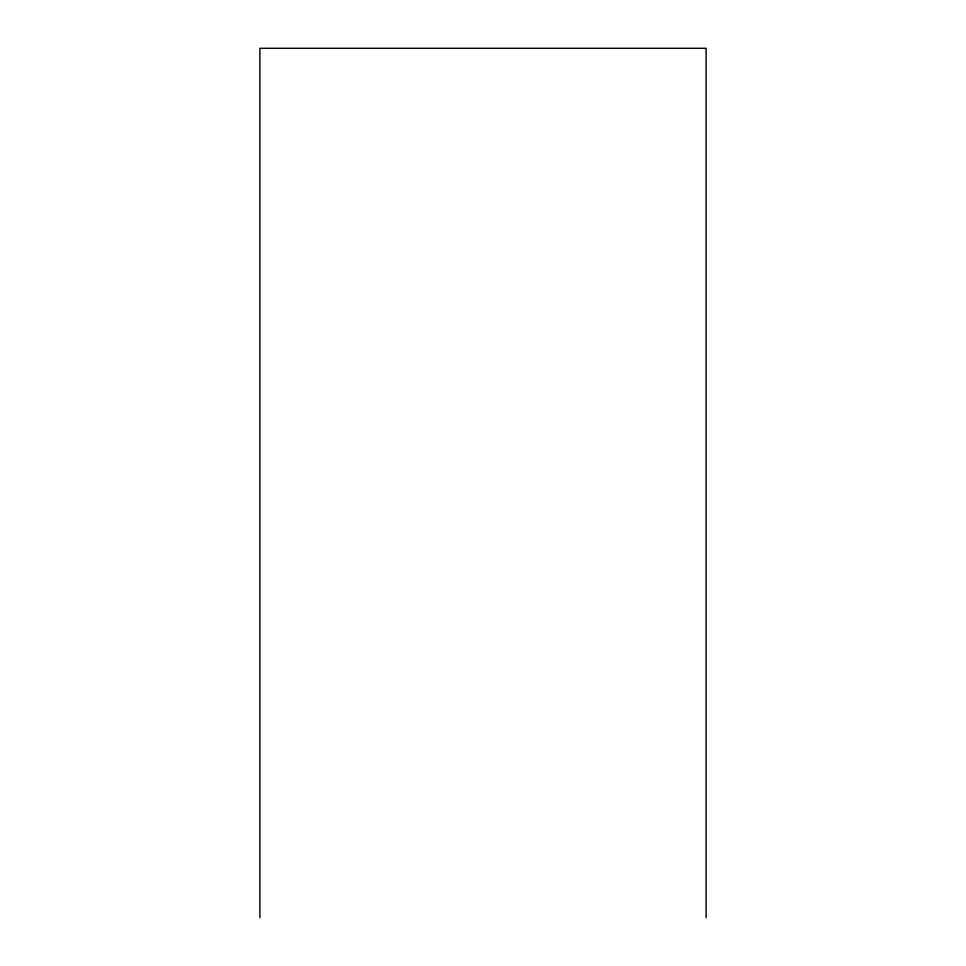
<?xml version="1.0" encoding="UTF-8"?>
<svg xmlns="http://www.w3.org/2000/svg" width="966" height="966" viewBox="0 0 966 966"><rect width="100%" height="100%" fill="white"/><g stroke="black" fill="none" stroke-linecap="round" stroke-linejoin="round"><path stroke-width="1.45" d="M706.122 917.7L706.122 48.3L259.878 48.3L259.878 917.7"/></g></svg>
